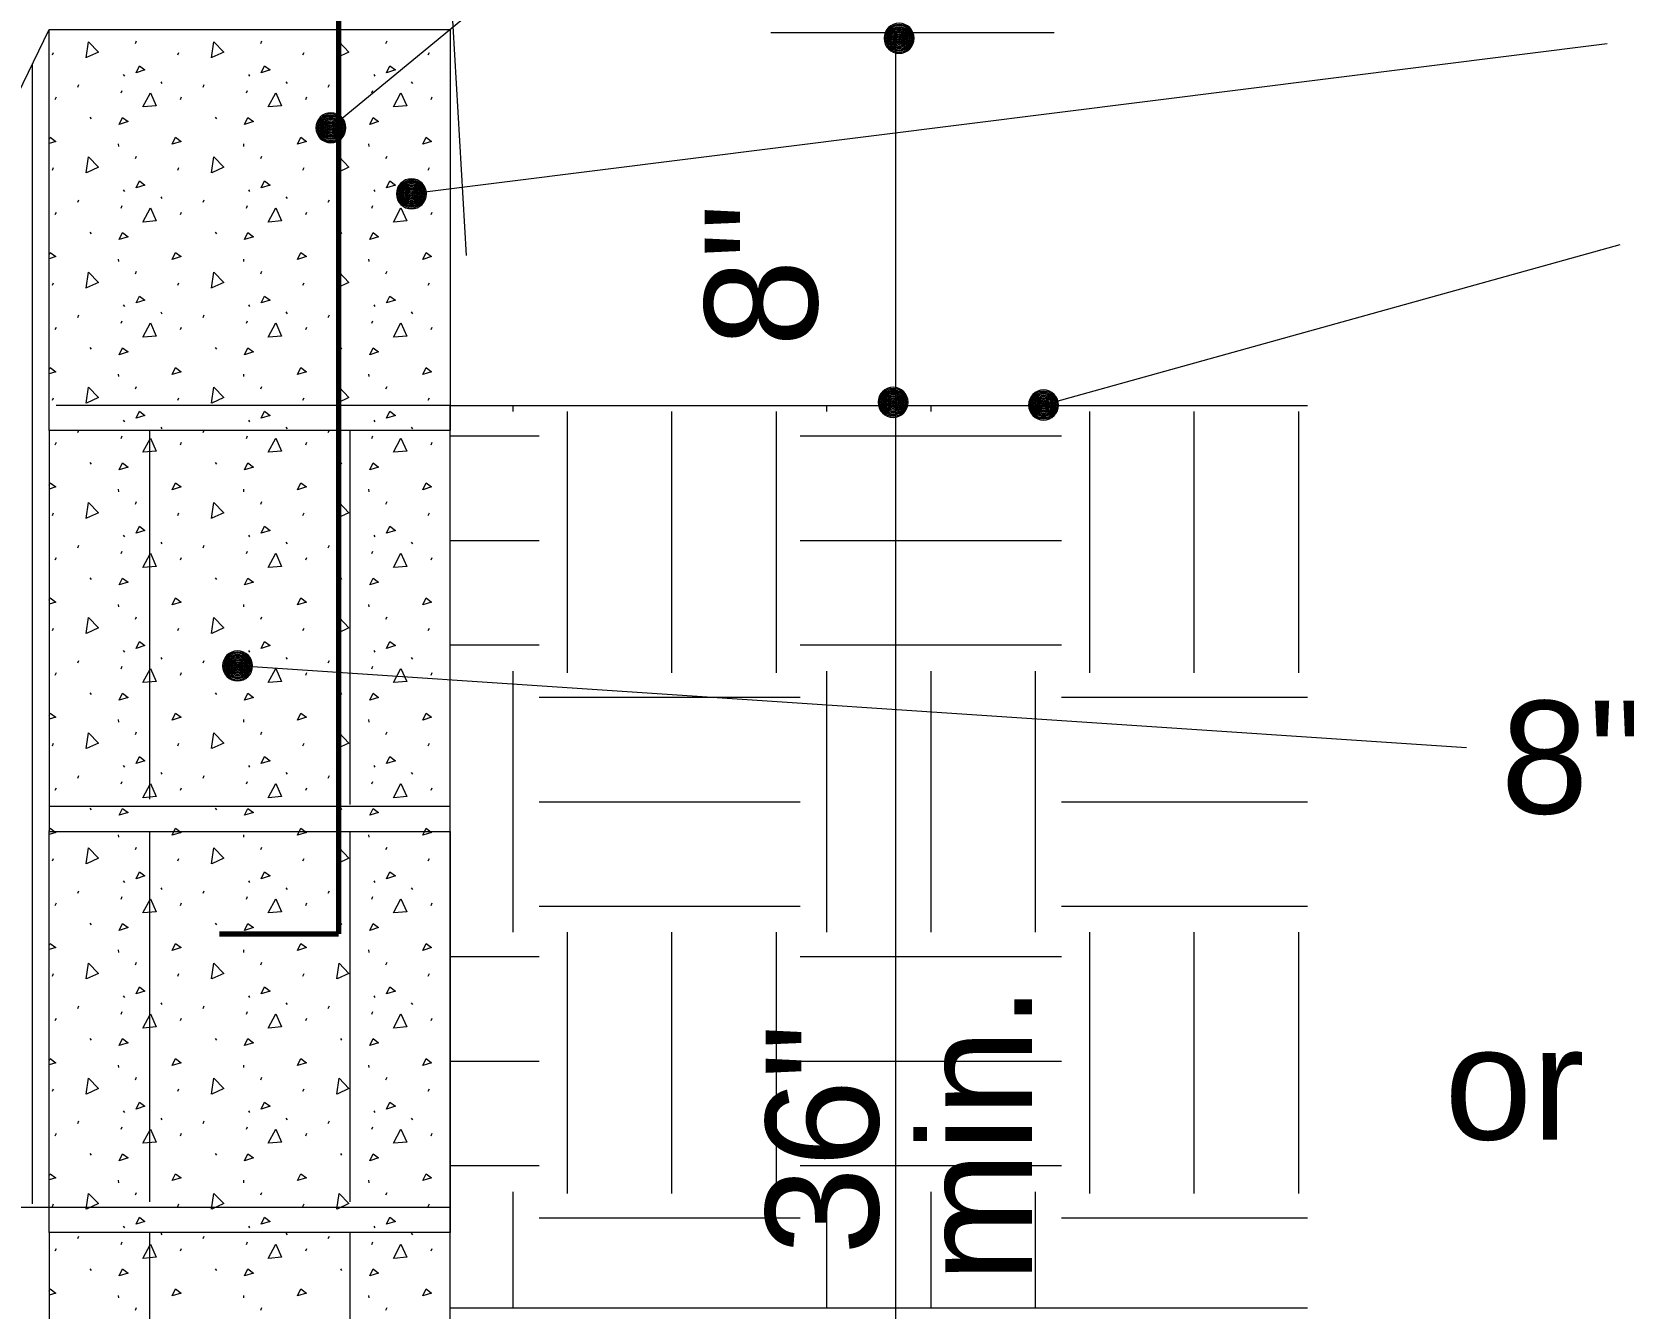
# Model space of a CAD drawing. Header units: inches. Extents: x -4443104 to -4439086, y 793046 to 798506.
# Drawn here: x -4442344.5 to -4442281, y 793251.5 to 793302.4 of the extents above; entities that cross this region are included whole.
import ezdxf

# ---------------------------------------------------------------- set-up
doc = ezdxf.new("R2010")
doc.units = ezdxf.units.IN
doc.header["$MEASUREMENT"] = 0
doc.linetypes.add('DGN Style 2', pattern=[20.825219, 12.495132, -8.330088])
doc.layers.add('Level 1', color=7, linetype='Continuous', lineweight=0)
doc.layers.add('Level 3', color=7, linetype='Continuous', lineweight=0)
doc.styles.add('Style-Arial', font='arial.ttf')

# ---------------------------------------------------------------- blocks, each defined once
blk = doc.blocks.new('LT3_2')
at = {"layer": 'Level 3', "color": 7, "linetype": 'Continuous', "lineweight": 13, "extrusion": (0, 0, -1)}
for radius in [6, 5.52, 5.04, 4.56, 4.08, 3.6, 3.12, 2.64, 2.16, 1.68, 1.2, 0.72, 0.24]:
    blk.add_circle((0, 0), radius, dxfattribs=at)

msp = doc.modelspace()

# ---------------------------------------------------------------- linework, layer by layer
at = {"layer": 'Level 1', "color": 7, "linetype": 'Continuous', "lineweight": 13}
for p, q in [((-4442340.4074, 793301.9483), (-4442340.363, 793302.0483)), ((-4442335.4074, 793301.9483), (-4442335.363, 793302.0483)), ((-4442330.4074, 793301.9483), (-4442330.363, 793302.0483)), ((-4442343.7203, 793301.4932), (-4442343.6758, 793301.5932)), ((-4442338.7203, 793301.4932), (-4442338.6758, 793301.5932)), ((-4442333.7203, 793301.4932), (-4442333.6758, 793301.5932)), ((-4442328.7203, 793301.4932), (-4442328.6758, 793301.5932)), ((-4442342.7101, 793300.2057), (-4442342.6656, 793300.3055)), ((-4442340.8944, 793300.7054), (-4442340.8499, 793300.6388)), ((-4442339.3991, 793300.4229), (-4442339.3548, 793300.3563)), ((-4442337.7101, 793300.2057), (-4442337.6656, 793300.3055)), ((-4442335.8944, 793300.7054), (-4442335.8499, 793300.6388)), ((-4442334.3991, 793300.4229), (-4442334.3548, 793300.3563)), ((-4442332.7101, 793300.2057), (-4442332.6656, 793300.3055)), ((-4442330.8944, 793300.7054), (-4442330.8499, 793300.6388)), ((-4442329.3991, 793300.4229), (-4442329.3548, 793300.3563)), ((-4442343.6093, 793299.7185), (-4442343.5648, 793299.8184)), ((-4442340.9785, 793299.9738), (-4442340.934, 793300.0738)), ((-4442338.6093, 793299.7185), (-4442338.5648, 793299.8184)), ((-4442335.9785, 793299.9738), (-4442335.934, 793300.0738)), ((-4442333.6093, 793299.7185), (-4442333.5648, 793299.8184)), ((-4442330.9785, 793299.9738), (-4442330.934, 793300.0738)), ((-4442328.6093, 793299.7185), (-4442328.5648, 793299.8184)), ((-4442342.2216, 793299.0082), (-4442342.1773, 793298.9415)), ((-4442337.2216, 793299.0082), (-4442337.1773, 793298.9415)), ((-4442332.2216, 793299.0082), (-4442332.1773, 793298.9415)), ((-4442341.0995, 793297.9433), (-4442341.0884, 793297.8434)), ((-4442336.0995, 793297.9433), (-4442336.0884, 793297.8434)), ((-4442331.0995, 793297.9433), (-4442331.0884, 793297.8434)), ((-4442343.7203, 793296.899), (-4442343.6758, 793296.999)), ((-4442340.4074, 793297.3542), (-4442340.363, 793297.4542)), ((-4442338.7203, 793296.899), (-4442338.6758, 793296.999)), ((-4442335.4074, 793297.3542), (-4442335.363, 793297.4542)), ((-4442333.7203, 793296.899), (-4442333.6758, 793296.999)), ((-4442330.4074, 793297.3542), (-4442330.363, 793297.4542)), ((-4442328.7203, 793296.899), (-4442328.6758, 793296.999)), ((-4442342.7101, 793295.6115), (-4442342.6656, 793295.7114)), ((-4442340.8944, 793296.1113), (-4442340.8499, 793296.0447)), ((-4442339.3991, 793295.8288), (-4442339.3548, 793295.7622)), ((-4442337.7101, 793295.6115), (-4442337.6656, 793295.7114)), ((-4442335.8944, 793296.1113), (-4442335.8499, 793296.0447)), ((-4442334.3991, 793295.8288), (-4442334.3548, 793295.7622)), ((-4442332.7101, 793295.6115), (-4442332.6656, 793295.7114)), ((-4442330.8944, 793296.1113), (-4442330.8499, 793296.0447)), ((-4442329.3991, 793295.8288), (-4442329.3548, 793295.7622)), ((-4442343.6093, 793295.1244), (-4442343.5648, 793295.2243)), ((-4442340.9785, 793295.3797), (-4442340.934, 793295.4797)), ((-4442338.6093, 793295.1244), (-4442338.5648, 793295.2243)), ((-4442335.9785, 793295.3797), (-4442335.934, 793295.4797)), ((-4442333.6093, 793295.1244), (-4442333.5648, 793295.2243)), ((-4442330.9785, 793295.3797), (-4442330.934, 793295.4797)), ((-4442328.6093, 793295.1244), (-4442328.5648, 793295.2243)), ((-4442342.2216, 793294.414), (-4442342.1773, 793294.3474)), ((-4442337.2216, 793294.414), (-4442337.1773, 793294.3474)), ((-4442332.2216, 793294.414), (-4442332.1773, 793294.3474)), ((-4442341.0995, 793293.3492), (-4442341.0884, 793293.2493)), ((-4442336.0995, 793293.3492), (-4442336.0884, 793293.2493)), ((-4442331.0995, 793293.3492), (-4442331.0884, 793293.2493)), ((-4442340.4074, 793292.76), (-4442340.363, 793292.86)), ((-4442335.4074, 793292.76), (-4442335.363, 793292.86)), ((-4442330.4074, 793292.76), (-4442330.363, 793292.86)), ((-4442343.7203, 793292.3049), (-4442343.6758, 793292.4049)), ((-4442338.7203, 793292.3049), (-4442338.6758, 793292.4049)), ((-4442333.7203, 793292.3049), (-4442333.6758, 793292.4049)), ((-4442328.7203, 793292.3049), (-4442328.6758, 793292.4049)), ((-4442340.8944, 793291.5172), (-4442340.8499, 793291.4505)), ((-4442339.3991, 793291.2347), (-4442339.3548, 793291.168)), ((-4442335.8944, 793291.5172), (-4442335.8499, 793291.4505)), ((-4442334.3991, 793291.2347), (-4442334.3548, 793291.168)), ((-4442330.8944, 793291.5172), (-4442330.8499, 793291.4505)), ((-4442329.3991, 793291.2347), (-4442329.3548, 793291.168)), ((-4442343.6093, 793290.5303), (-4442343.5648, 793290.6302)), ((-4442342.7101, 793291.0174), (-4442342.6656, 793291.1173)), ((-4442340.9785, 793290.7855), (-4442340.934, 793290.8855)), ((-4442338.6093, 793290.5303), (-4442338.5648, 793290.6302)), ((-4442337.7101, 793291.0174), (-4442337.6656, 793291.1173)), ((-4442335.9785, 793290.7855), (-4442335.934, 793290.8855)), ((-4442333.6093, 793290.5303), (-4442333.5648, 793290.6302)), ((-4442332.7101, 793291.0174), (-4442332.6656, 793291.1173)), ((-4442330.9785, 793290.7855), (-4442330.934, 793290.8855)), ((-4442328.6093, 793290.5303), (-4442328.5648, 793290.6302)), ((-4442342.2216, 793289.8199), (-4442342.1773, 793289.7533)), ((-4442337.2216, 793289.8199), (-4442337.1773, 793289.7533)), ((-4442332.2216, 793289.8199), (-4442332.1773, 793289.7533)), ((-4442341.0995, 793288.755), (-4442341.0884, 793288.6552)), ((-4442336.0995, 793288.755), (-4442336.0884, 793288.6552)), ((-4442331.0995, 793288.755), (-4442331.0884, 793288.6552)), ((-4442340.4074, 793288.1659), (-4442340.363, 793288.2659)), ((-4442335.4074, 793288.1659), (-4442335.363, 793288.2659)), ((-4442330.4074, 793288.1659), (-4442330.363, 793288.2659)), ((-4442343.7203, 793287.7108), (-4442343.6758, 793287.8108)), ((-4442338.7203, 793287.7108), (-4442338.6758, 793287.8108)), ((-4442333.7203, 793287.7108), (-4442333.6758, 793287.8108)), ((-4442328.7203, 793287.7108), (-4442328.6758, 793287.8108)), ((-4442325.3381, 793287.5059), (-4442325.3381, 793287.261)), ((-4442312.8293, 793287.5059), (-4442312.8293, 793287.261)), ((-4442308.6596, 793287.5059), (-4442308.6596, 793287.261)), ((-4442304.4904, 793287.5059), (-4442304.4904, 793287.261)), ((-4442340.8944, 793286.923), (-4442340.8499, 793286.8564)), ((-4442335.8944, 793286.923), (-4442335.8499, 793286.8564)), ((-4442330.8944, 793286.923), (-4442330.8499, 793286.8564)), ((-4442323.1763, 793287.261), (-4442323.1763, 793276.8372)), ((-4442319.0066, 793287.261), (-4442319.0066, 793276.8372)), ((-4442314.837, 793287.261), (-4442314.837, 793276.8372)), ((-4442302.3285, 793287.261), (-4442302.3285, 793276.8372)), ((-4442298.1589, 793287.261), (-4442298.1589, 793276.8372)), ((-4442293.9893, 793287.261), (-4442293.9893, 793276.8372)), ((-4442342.7101, 793286.4233), (-4442342.6656, 793286.5232)), ((-4442340.9785, 793286.1914), (-4442340.934, 793286.2914)), ((-4442339.3991, 793286.6405), (-4442339.3548, 793286.5739)), ((-4442337.7101, 793286.4233), (-4442337.6656, 793286.5232)), ((-4442335.9785, 793286.1914), (-4442335.934, 793286.2914)), ((-4442334.3991, 793286.6405), (-4442334.3548, 793286.5739)), ((-4442332.7101, 793286.4233), (-4442332.6656, 793286.5232)), ((-4442330.9785, 793286.1914), (-4442330.934, 793286.2914)), ((-4442329.3991, 793286.6405), (-4442329.3548, 793286.5739)), ((-4442327.8498, 793286.2917), (-4442324.2956, 793286.2917)), ((-4442313.8718, 793286.2917), (-4442303.4479, 793286.2917)), ((-4442343.6093, 793285.9362), (-4442343.5648, 793286.036)), ((-4442338.6093, 793285.9362), (-4442338.5648, 793286.036)), ((-4442333.6093, 793285.9362), (-4442333.5648, 793286.036)), ((-4442328.6093, 793285.9362), (-4442328.5648, 793286.036)), ((-4442342.2216, 793285.2258), (-4442342.1773, 793285.1592)), ((-4442337.2216, 793285.2258), (-4442337.1773, 793285.1592)), ((-4442332.2216, 793285.2258), (-4442332.1773, 793285.1592)), ((-4442341.0995, 793284.1609), (-4442341.0884, 793284.061)), ((-4442340.4074, 793283.5718), (-4442340.363, 793283.6718)), ((-4442336.0995, 793284.1609), (-4442336.0884, 793284.061)), ((-4442335.4074, 793283.5718), (-4442335.363, 793283.6718)), ((-4442331.0995, 793284.1609), (-4442331.0884, 793284.061)), ((-4442330.4074, 793283.5718), (-4442330.363, 793283.6718)), ((-4442343.7203, 793283.1167), (-4442343.6758, 793283.2167)), ((-4442338.7203, 793283.1167), (-4442338.6758, 793283.2167)), ((-4442333.7203, 793283.1167), (-4442333.6758, 793283.2167)), ((-4442328.7203, 793283.1167), (-4442328.6758, 793283.2167)), ((-4442340.8944, 793282.3289), (-4442340.8499, 793282.2623)), ((-4442335.8944, 793282.3289), (-4442335.8499, 793282.2623)), ((-4442330.8944, 793282.3289), (-4442330.8499, 793282.2623)), ((-4442342.7101, 793281.8292), (-4442342.6656, 793281.929)), ((-4442340.9785, 793281.5973), (-4442340.934, 793281.6973)), ((-4442339.3991, 793282.0464), (-4442339.3548, 793281.9798)), ((-4442337.7101, 793281.8292), (-4442337.6656, 793281.929)), ((-4442335.9785, 793281.5973), (-4442335.934, 793281.6973)), ((-4442334.3991, 793282.0464), (-4442334.3548, 793281.9798)), ((-4442332.7101, 793281.8292), (-4442332.6656, 793281.929)), ((-4442330.9785, 793281.5973), (-4442330.934, 793281.6973)), ((-4442329.3991, 793282.0464), (-4442329.3548, 793281.9798)), ((-4442327.8498, 793282.1224), (-4442324.2956, 793282.1224)), ((-4442313.8718, 793282.1224), (-4442303.4479, 793282.1224)), ((-4442343.6093, 793281.342), (-4442343.5648, 793281.4419)), ((-4442338.6093, 793281.342), (-4442338.5648, 793281.4419)), ((-4442333.6093, 793281.342), (-4442333.5648, 793281.4419)), ((-4442328.6093, 793281.342), (-4442328.5648, 793281.4419)), ((-4442342.2216, 793280.6317), (-4442342.1773, 793280.565)), ((-4442337.2216, 793280.6317), (-4442337.1773, 793280.565)), ((-4442332.2216, 793280.6317), (-4442332.1773, 793280.565)), ((-4442341.0995, 793279.5668), (-4442341.0884, 793279.4669)), ((-4442336.0995, 793279.5668), (-4442336.0884, 793279.4669)), ((-4442331.0995, 793279.5668), (-4442331.0884, 793279.4669)), ((-4442343.7203, 793278.5225), (-4442343.6758, 793278.6225)), ((-4442340.4074, 793278.9777), (-4442340.363, 793279.0777)), ((-4442338.7203, 793278.5225), (-4442338.6758, 793278.6225)), ((-4442335.4074, 793278.9777), (-4442335.363, 793279.0777)), ((-4442333.7203, 793278.5225), (-4442333.6758, 793278.6225)), ((-4442330.4074, 793278.9777), (-4442330.363, 793279.0777)), ((-4442328.7203, 793278.5225), (-4442328.6758, 793278.6225)), ((-4442327.8498, 793277.9528), (-4442324.2956, 793277.9528)), ((-4442313.8718, 793277.9528), (-4442303.4479, 793277.9528)), ((-4442342.7101, 793277.235), (-4442342.6656, 793277.3349)), ((-4442340.8944, 793277.7348), (-4442340.8499, 793277.6682)), ((-4442339.3991, 793277.4523), (-4442339.3548, 793277.3857)), ((-4442337.7101, 793277.235), (-4442337.6656, 793277.3349)), ((-4442335.8944, 793277.7348), (-4442335.8499, 793277.6682)), ((-4442334.3991, 793277.4523), (-4442334.3548, 793277.3857)), ((-4442332.7101, 793277.235), (-4442332.6656, 793277.3349)), ((-4442330.8944, 793277.7348), (-4442330.8499, 793277.6682)), ((-4442329.3991, 793277.4523), (-4442329.3548, 793277.3857)), ((-4442343.6093, 793276.7479), (-4442343.5648, 793276.8478)), ((-4442340.9785, 793277.0032), (-4442340.934, 793277.1032)), ((-4442338.6093, 793276.7479), (-4442338.5648, 793276.8478)), ((-4442335.9785, 793277.0032), (-4442335.934, 793277.1032)), ((-4442333.6093, 793276.7479), (-4442333.5648, 793276.8478)), ((-4442330.9785, 793277.0032), (-4442330.934, 793277.1032)), ((-4442328.6093, 793276.7479), (-4442328.5648, 793276.8478)), ((-4442325.3381, 793276.9103), (-4442325.3381, 793266.4864)), ((-4442312.8293, 793276.9103), (-4442312.8293, 793266.4864)), ((-4442308.6596, 793276.9103), (-4442308.6596, 793266.4864)), ((-4442304.4904, 793276.9103), (-4442304.4904, 793266.4864)), ((-4442342.2216, 793276.0375), (-4442342.1773, 793275.9709)), ((-4442337.2216, 793276.0375), (-4442337.1773, 793275.9709)), ((-4442332.2216, 793276.0375), (-4442332.1773, 793275.9709)), ((-4442324.2956, 793275.8678), (-4442313.8718, 793275.8678)), ((-4442303.4479, 793275.8678), (-4442293.6215, 793275.8678)), ((-4442341.0995, 793274.9727), (-4442341.0884, 793274.8728)), ((-4442336.0995, 793274.9727), (-4442336.0884, 793274.8728)), ((-4442331.0995, 793274.9727), (-4442331.0884, 793274.8728)), ((-4442340.4074, 793274.3835), (-4442340.363, 793274.4835)), ((-4442335.4074, 793274.3835), (-4442335.363, 793274.4835)), ((-4442330.4074, 793274.3835), (-4442330.363, 793274.4835)), ((-4442343.7203, 793273.9284), (-4442343.6758, 793274.0284)), ((-4442338.7203, 793273.9284), (-4442338.6758, 793274.0284)), ((-4442333.7203, 793273.9284), (-4442333.6758, 793274.0284)), ((-4442328.7203, 793273.9284), (-4442328.6758, 793274.0284)), ((-4442340.8944, 793273.1407), (-4442340.8499, 793273.074)), ((-4442339.3991, 793272.8582), (-4442339.3548, 793272.7915)), ((-4442335.8944, 793273.1407), (-4442335.8499, 793273.074)), ((-4442334.3991, 793272.8582), (-4442334.3548, 793272.7915)), ((-4442330.8944, 793273.1407), (-4442330.8499, 793273.074)), ((-4442329.3991, 793272.8582), (-4442329.3548, 793272.7915)), ((-4442343.6093, 793272.1538), (-4442343.5648, 793272.2537)), ((-4442342.7101, 793272.6409), (-4442342.6656, 793272.7408)), ((-4442340.9785, 793272.409), (-4442340.934, 793272.509)), ((-4442338.6093, 793272.1538), (-4442338.5648, 793272.2537)), ((-4442337.7101, 793272.6409), (-4442337.6656, 793272.7408)), ((-4442335.9785, 793272.409), (-4442335.934, 793272.509)), ((-4442333.6093, 793272.1538), (-4442333.5648, 793272.2537)), ((-4442332.7101, 793272.6409), (-4442332.6656, 793272.7408)), ((-4442330.9785, 793272.409), (-4442330.934, 793272.509)), ((-4442328.6093, 793272.1538), (-4442328.5648, 793272.2537)), ((-4442324.2956, 793271.6985), (-4442313.8718, 793271.6985)), ((-4442303.4479, 793271.6985), (-4442293.6215, 793271.6985)), ((-4442342.2216, 793271.4434), (-4442342.1773, 793271.3768)), ((-4442337.2216, 793271.4434), (-4442337.1773, 793271.3768)), ((-4442332.2216, 793271.4434), (-4442332.1773, 793271.3768)), ((-4442341.0995, 793270.3785), (-4442341.0884, 793270.2787)), ((-4442336.0995, 793270.3785), (-4442336.0884, 793270.2787)), ((-4442331.0995, 793270.3785), (-4442331.0884, 793270.2787)), ((-4442340.4074, 793269.7894), (-4442340.363, 793269.8894)), ((-4442335.4074, 793269.7894), (-4442335.363, 793269.8894)), ((-4442330.4074, 793269.7894), (-4442330.363, 793269.8894)), ((-4442343.7203, 793269.3343), (-4442343.6758, 793269.4343)), ((-4442338.7203, 793269.3343), (-4442338.6758, 793269.4343)), ((-4442333.7203, 793269.3343), (-4442333.6758, 793269.4343)), ((-4442328.7203, 793269.3343), (-4442328.6758, 793269.4343)), ((-4442340.8944, 793268.5465), (-4442340.8499, 793268.4799)), ((-4442335.8944, 793268.5465), (-4442335.8499, 793268.4799)), ((-4442330.8944, 793268.5465), (-4442330.8499, 793268.4799)), ((-4442342.7101, 793268.0468), (-4442342.6656, 793268.1467)), ((-4442340.9785, 793267.8149), (-4442340.934, 793267.9149)), ((-4442339.3991, 793268.264), (-4442339.3548, 793268.1974)), ((-4442337.7101, 793268.0468), (-4442337.6656, 793268.1467)), ((-4442335.9785, 793267.8149), (-4442335.934, 793267.9149)), ((-4442334.3991, 793268.264), (-4442334.3548, 793268.1974)), ((-4442332.7101, 793268.0468), (-4442332.6656, 793268.1467)), ((-4442330.9785, 793267.8149), (-4442330.934, 793267.9149)), ((-4442329.3991, 793268.264), (-4442329.3548, 793268.1974)), ((-4442343.6093, 793267.5597), (-4442343.5648, 793267.6595)), ((-4442338.6093, 793267.5597), (-4442338.5648, 793267.6595)), ((-4442333.6093, 793267.5597), (-4442333.5648, 793267.6595)), ((-4442328.6093, 793267.5597), (-4442328.5648, 793267.6595)), ((-4442324.2956, 793267.5289), (-4442313.8718, 793267.5289)), ((-4442303.4479, 793267.5289), (-4442293.6215, 793267.5289)), ((-4442342.2216, 793266.8493), (-4442342.1773, 793266.7827)), ((-4442337.2216, 793266.8493), (-4442337.1773, 793266.7827)), ((-4442332.2216, 793266.8493), (-4442332.1773, 793266.7827)), ((-4442323.1763, 793266.4864), (-4442323.1763, 793256.0625)), ((-4442319.0066, 793266.4864), (-4442319.0066, 793256.0625)), ((-4442314.837, 793266.4864), (-4442314.837, 793256.0625)), ((-4442302.3285, 793266.4864), (-4442302.3285, 793256.0625)), ((-4442298.1589, 793266.4864), (-4442298.1589, 793256.0625)), ((-4442293.9893, 793266.4864), (-4442293.9893, 793256.0625)), ((-4442341.0995, 793265.7844), (-4442341.0884, 793265.6845)), ((-4442340.4074, 793265.1953), (-4442340.363, 793265.2953)), ((-4442336.0995, 793265.7844), (-4442336.0884, 793265.6845)), ((-4442335.4074, 793265.1953), (-4442335.363, 793265.2953)), ((-4442331.0995, 793265.7844), (-4442331.0884, 793265.6845)), ((-4442330.4074, 793265.1953), (-4442330.363, 793265.2953)), ((-4442327.8498, 793265.517), (-4442324.2956, 793265.517)), ((-4442313.8718, 793265.517), (-4442303.4479, 793265.517)), ((-4442343.7203, 793264.7402), (-4442343.6758, 793264.8402)), ((-4442338.7203, 793264.7402), (-4442338.6758, 793264.8402)), ((-4442333.7203, 793264.7402), (-4442333.6758, 793264.8402)), ((-4442328.7203, 793264.7402), (-4442328.6758, 793264.8402)), ((-4442340.8944, 793263.9524), (-4442340.8499, 793263.8858)), ((-4442335.8944, 793263.9524), (-4442335.8499, 793263.8858)), ((-4442330.8944, 793263.9524), (-4442330.8499, 793263.8858)), ((-4442342.7101, 793263.4527), (-4442342.6656, 793263.5525)), ((-4442340.9785, 793263.2208), (-4442340.934, 793263.3208)), ((-4442339.3991, 793263.6699), (-4442339.3548, 793263.6033)), ((-4442337.7101, 793263.4527), (-4442337.6656, 793263.5525)), ((-4442335.9785, 793263.2208), (-4442335.934, 793263.3208)), ((-4442334.3991, 793263.6699), (-4442334.3548, 793263.6033)), ((-4442332.7101, 793263.4527), (-4442332.6656, 793263.5525)), ((-4442330.9785, 793263.2208), (-4442330.934, 793263.3208)), ((-4442329.3991, 793263.6699), (-4442329.3548, 793263.6033)), ((-4442343.6093, 793262.9655), (-4442343.5648, 793263.0654)), ((-4442338.6093, 793262.9655), (-4442338.5648, 793263.0654)), ((-4442333.6093, 793262.9655), (-4442333.5648, 793263.0654)), ((-4442328.6093, 793262.9655), (-4442328.5648, 793263.0654)), ((-4442342.2216, 793262.2552), (-4442342.1773, 793262.1885)), ((-4442337.2216, 793262.2552), (-4442337.1773, 793262.1885)), ((-4442332.2216, 793262.2552), (-4442332.1773, 793262.1885)), ((-4442327.8498, 793261.3478), (-4442324.2956, 793261.3478)), ((-4442313.8718, 793261.3478), (-4442303.4479, 793261.3478)), ((-4442341.0995, 793261.1903), (-4442341.0884, 793261.0904)), ((-4442336.0995, 793261.1903), (-4442336.0884, 793261.0904)), ((-4442331.0995, 793261.1903), (-4442331.0884, 793261.0904)), ((-4442343.7203, 793260.146), (-4442343.6758, 793260.246)), ((-4442340.4074, 793260.6012), (-4442340.363, 793260.7012)), ((-4442338.7203, 793260.146), (-4442338.6758, 793260.246)), ((-4442335.4074, 793260.6012), (-4442335.363, 793260.7012)), ((-4442333.7203, 793260.146), (-4442333.6758, 793260.246)), ((-4442330.4074, 793260.6012), (-4442330.363, 793260.7012)), ((-4442328.7203, 793260.146), (-4442328.6758, 793260.246)), ((-4442342.7101, 793258.8585), (-4442342.6656, 793258.9584)), ((-4442340.8944, 793259.3583), (-4442340.8499, 793259.2917)), ((-4442339.3991, 793259.0758), (-4442339.3548, 793259.0092)), ((-4442337.7101, 793258.8585), (-4442337.6656, 793258.9584)), ((-4442335.8944, 793259.3583), (-4442335.8499, 793259.2917)), ((-4442334.3991, 793259.0758), (-4442334.3548, 793259.0092)), ((-4442332.7101, 793258.8585), (-4442332.6656, 793258.9584)), ((-4442330.8944, 793259.3583), (-4442330.8499, 793259.2917)), ((-4442329.3991, 793259.0758), (-4442329.3548, 793259.0092)), ((-4442343.6093, 793258.3714), (-4442343.5648, 793258.4713)), ((-4442340.9785, 793258.6267), (-4442340.934, 793258.7267)), ((-4442338.6093, 793258.3714), (-4442338.5648, 793258.4713)), ((-4442335.9785, 793258.6267), (-4442335.934, 793258.7267)), ((-4442333.6093, 793258.3714), (-4442333.5648, 793258.4713)), ((-4442330.9785, 793258.6267), (-4442330.934, 793258.7267)), ((-4442328.6093, 793258.3714), (-4442328.5648, 793258.4713)), ((-4442342.2216, 793257.661), (-4442342.1773, 793257.5944)), ((-4442337.2216, 793257.661), (-4442337.1773, 793257.5944)), ((-4442332.2216, 793257.661), (-4442332.1773, 793257.5944)), ((-4442327.8498, 793257.1782), (-4442324.2956, 793257.1782)), ((-4442313.8718, 793257.1782), (-4442303.4479, 793257.1782)), ((-4442341.0995, 793256.5962), (-4442341.0884, 793256.4963)), ((-4442336.0995, 793256.5962), (-4442336.0884, 793256.4963)), ((-4442331.0995, 793256.5962), (-4442331.0884, 793256.4963)), ((-4442343.7203, 793255.5519), (-4442343.6758, 793255.6519)), ((-4442340.4074, 793256.007), (-4442340.363, 793256.107)), ((-4442338.7203, 793255.5519), (-4442338.6758, 793255.6519)), ((-4442335.4074, 793256.007), (-4442335.363, 793256.107)), ((-4442333.7203, 793255.5519), (-4442333.6758, 793255.6519)), ((-4442330.4074, 793256.007), (-4442330.363, 793256.107)), ((-4442328.7203, 793255.5519), (-4442328.6758, 793255.6519)), ((-4442325.3381, 793256.1357), (-4442325.3381, 793251.4914)), ((-4442312.8293, 793256.1357), (-4442312.8293, 793251.4914)), ((-4442308.6596, 793256.1357), (-4442308.6596, 793251.4914)), ((-4442304.4904, 793256.1357), (-4442304.4904, 793251.4914)), ((-4442324.2956, 793255.0932), (-4442313.8718, 793255.0932)), ((-4442303.4479, 793255.0932), (-4442293.6215, 793255.0932)), ((-4442342.7101, 793254.2644), (-4442342.6656, 793254.3643)), ((-4442340.8944, 793254.7642), (-4442340.8499, 793254.6975)), ((-4442339.3991, 793254.4817), (-4442339.3548, 793254.415)), ((-4442337.7101, 793254.2644), (-4442337.6656, 793254.3643)), ((-4442335.8944, 793254.7642), (-4442335.8499, 793254.6975)), ((-4442334.3991, 793254.4817), (-4442334.3548, 793254.415)), ((-4442332.7101, 793254.2644), (-4442332.6656, 793254.3643)), ((-4442330.8944, 793254.7642), (-4442330.8499, 793254.6975)), ((-4442329.3991, 793254.4817), (-4442329.3548, 793254.415)), ((-4442343.6093, 793253.7773), (-4442343.5648, 793253.8772)), ((-4442340.9785, 793254.0325), (-4442340.934, 793254.1325)), ((-4442338.6093, 793253.7773), (-4442338.5648, 793253.8772)), ((-4442335.9785, 793254.0325), (-4442335.934, 793254.1325)), ((-4442333.6093, 793253.7773), (-4442333.5648, 793253.8772)), ((-4442330.9785, 793254.0325), (-4442330.934, 793254.1325)), ((-4442328.6093, 793253.7773), (-4442328.5648, 793253.8772)), ((-4442342.2216, 793253.0669), (-4442342.1773, 793253.0003)), ((-4442337.2216, 793253.0669), (-4442337.1773, 793253.0003)), ((-4442332.2216, 793253.0669), (-4442332.1773, 793253.0003)), ((-4442341.0995, 793252.002), (-4442341.0884, 793251.9022)), ((-4442336.0995, 793252.002), (-4442336.0884, 793251.9022)), ((-4442331.0995, 793252.002), (-4442331.0884, 793251.9022)), ((-4442340.4074, 793251.4129), (-4442340.363, 793251.5129)), ((-4442335.4074, 793251.4129), (-4442335.363, 793251.5129)), ((-4442330.4074, 793251.4129), (-4442330.363, 793251.5129))]:
    msp.add_line(p, q, dxfattribs=at)
at = {"layer": 'Level 1', "color": 7, "linetype": 'Continuous', "lineweight": 13, "flags": 128}
for points in [[(-4442342.3698, 793301.3784), (-4442342.2818, 793302.0128), (-4442341.8843, 793301.6023), (-4442342.3594, 793301.3822)], [(-4442337.3698, 793301.3784), (-4442337.2818, 793302.0128), (-4442336.8843, 793301.6023), (-4442337.3594, 793301.3822)], [(-4442332.3698, 793301.3784), (-4442332.2818, 793302.0128), (-4442331.8843, 793301.6023), (-4442332.3594, 793301.3822)], [(-4442340.3853, 793300.7828), (-4442340.252, 793301.0603), (-4442340.03, 793300.8938), (-4442340.3853, 793300.7828)], [(-4442335.3853, 793300.7828), (-4442335.252, 793301.0603), (-4442335.03, 793300.8938), (-4442335.3853, 793300.7828)], [(-4442330.3853, 793300.7828), (-4442330.252, 793301.0603), (-4442330.03, 793300.8938), (-4442330.3853, 793300.7828)], [(-4442340.1078, 793299.4189), (-4442339.808, 793299.9849), (-4442339.5749, 793299.4633), (-4442340.0966, 793299.4189)], [(-4442335.1078, 793299.4189), (-4442334.808, 793299.9849), (-4442334.5749, 793299.4633), (-4442335.0966, 793299.4189)], [(-4442330.1078, 793299.4189), (-4442329.808, 793299.9849), (-4442329.5749, 793299.4633), (-4442330.0966, 793299.4189)], [(-4442341.0561, 793298.7195), (-4442340.923, 793298.997), (-4442340.701, 793298.8305), (-4442341.0561, 793298.7195)], [(-4442336.0561, 793298.7195), (-4442335.923, 793298.997), (-4442335.701, 793298.8305), (-4442336.0561, 793298.7195)], [(-4442331.0561, 793298.7195), (-4442330.923, 793298.997), (-4442330.701, 793298.8305), (-4442331.0561, 793298.7195)], [(-4442343.8498, 793298.1142), (-4442343.8069, 793298.2035), (-4442343.5849, 793298.037), (-4442343.8498, 793297.9543)], [(-4442338.94, 793297.926), (-4442338.8069, 793298.2035), (-4442338.5849, 793298.037), (-4442338.94, 793297.926)], [(-4442333.94, 793297.926), (-4442333.8069, 793298.2035), (-4442333.5849, 793298.037), (-4442333.94, 793297.926)], [(-4442328.94, 793297.926), (-4442328.8069, 793298.2035), (-4442328.5849, 793298.037), (-4442328.94, 793297.926)], [(-4442342.3698, 793296.7843), (-4442342.2818, 793297.4187), (-4442341.8843, 793297.0082), (-4442342.3594, 793296.788)], [(-4442337.3698, 793296.7843), (-4442337.2818, 793297.4187), (-4442336.8843, 793297.0082), (-4442337.3594, 793296.788)], [(-4442332.3698, 793296.7843), (-4442332.2818, 793297.4187), (-4442331.8843, 793297.0082), (-4442332.3594, 793296.788)], [(-4442340.3853, 793296.1887), (-4442340.252, 793296.4662), (-4442340.03, 793296.2997), (-4442340.3853, 793296.1887)], [(-4442335.3853, 793296.1887), (-4442335.252, 793296.4662), (-4442335.03, 793296.2997), (-4442335.3853, 793296.1887)], [(-4442330.3853, 793296.1887), (-4442330.252, 793296.4662), (-4442330.03, 793296.2997), (-4442330.3853, 793296.1887)], [(-4442340.1078, 793294.8248), (-4442339.808, 793295.3908), (-4442339.5749, 793294.8692), (-4442340.0966, 793294.8248)], [(-4442335.1078, 793294.8248), (-4442334.808, 793295.3908), (-4442334.5749, 793294.8692), (-4442335.0966, 793294.8248)], [(-4442330.1078, 793294.8248), (-4442329.808, 793295.3908), (-4442329.5749, 793294.8692), (-4442330.0966, 793294.8248)], [(-4442341.0561, 793294.1254), (-4442340.923, 793294.4029), (-4442340.701, 793294.2364), (-4442341.0561, 793294.1254)], [(-4442336.0561, 793294.1254), (-4442335.923, 793294.4029), (-4442335.701, 793294.2364), (-4442336.0561, 793294.1254)], [(-4442331.0561, 793294.1254), (-4442330.923, 793294.4029), (-4442330.701, 793294.2364), (-4442331.0561, 793294.1254)], [(-4442343.8498, 793293.52), (-4442343.8069, 793293.6094), (-4442343.5849, 793293.4429), (-4442343.8498, 793293.3602)], [(-4442338.94, 793293.3319), (-4442338.8069, 793293.6094), (-4442338.5849, 793293.4429), (-4442338.94, 793293.3319)], [(-4442333.94, 793293.3319), (-4442333.8069, 793293.6094), (-4442333.5849, 793293.4429), (-4442333.94, 793293.3319)], [(-4442328.94, 793293.3319), (-4442328.8069, 793293.6094), (-4442328.5849, 793293.4429), (-4442328.94, 793293.3319)], [(-4442342.3698, 793292.1902), (-4442342.2818, 793292.8245), (-4442341.8843, 793292.414), (-4442342.3594, 793292.1939)], [(-4442337.3698, 793292.1902), (-4442337.2818, 793292.8245), (-4442336.8843, 793292.414), (-4442337.3594, 793292.1939)], [(-4442332.3698, 793292.1902), (-4442332.2818, 793292.8245), (-4442331.8843, 793292.414), (-4442332.3594, 793292.1939)], [(-4442340.3853, 793291.5945), (-4442340.252, 793291.872), (-4442340.03, 793291.7055), (-4442340.3853, 793291.5945)], [(-4442335.3853, 793291.5945), (-4442335.252, 793291.872), (-4442335.03, 793291.7055), (-4442335.3853, 793291.5945)], [(-4442330.3853, 793291.5945), (-4442330.252, 793291.872), (-4442330.03, 793291.7055), (-4442330.3853, 793291.5945)], [(-4442340.1078, 793290.2307), (-4442339.808, 793290.7967), (-4442339.5749, 793290.275), (-4442340.0966, 793290.2307)], [(-4442335.1078, 793290.2307), (-4442334.808, 793290.7967), (-4442334.5749, 793290.275), (-4442335.0966, 793290.2307)], [(-4442330.1078, 793290.2307), (-4442329.808, 793290.7967), (-4442329.5749, 793290.275), (-4442330.0966, 793290.2307)], [(-4442341.0561, 793289.5313), (-4442340.923, 793289.8088), (-4442340.701, 793289.6423), (-4442341.0561, 793289.5313)], [(-4442336.0561, 793289.5313), (-4442335.923, 793289.8088), (-4442335.701, 793289.6423), (-4442336.0561, 793289.5313)], [(-4442331.0561, 793289.5313), (-4442330.923, 793289.8088), (-4442330.701, 793289.6423), (-4442331.0561, 793289.5313)], [(-4442343.8498, 793288.9259), (-4442343.8069, 793289.0153), (-4442343.5849, 793288.8488), (-4442343.8498, 793288.766)], [(-4442338.94, 793288.7378), (-4442338.8069, 793289.0153), (-4442338.5849, 793288.8488), (-4442338.94, 793288.7378)], [(-4442333.94, 793288.7378), (-4442333.8069, 793289.0153), (-4442333.5849, 793288.8488), (-4442333.94, 793288.7378)], [(-4442328.94, 793288.7378), (-4442328.8069, 793289.0153), (-4442328.5849, 793288.8488), (-4442328.94, 793288.7378)], [(-4442342.3698, 793287.596), (-4442342.2818, 793288.2304), (-4442341.8843, 793287.8199), (-4442342.3594, 793287.5998)], [(-4442337.3698, 793287.596), (-4442337.2818, 793288.2304), (-4442336.8843, 793287.8199), (-4442337.3594, 793287.5998)], [(-4442332.3698, 793287.596), (-4442332.2818, 793288.2304), (-4442331.8843, 793287.8199), (-4442332.3594, 793287.5998)], [(-4442340.3853, 793287.0004), (-4442340.252, 793287.2779), (-4442340.03, 793287.1114), (-4442340.3853, 793287.0004)], [(-4442335.3853, 793287.0004), (-4442335.252, 793287.2779), (-4442335.03, 793287.1114), (-4442335.3853, 793287.0004)], [(-4442330.3853, 793287.0004), (-4442330.252, 793287.2779), (-4442330.03, 793287.1114), (-4442330.3853, 793287.0004)], [(-4442340.1078, 793285.6365), (-4442339.808, 793286.2025), (-4442339.5749, 793285.6809), (-4442340.0966, 793285.6365)], [(-4442335.1078, 793285.6365), (-4442334.808, 793286.2025), (-4442334.5749, 793285.6809), (-4442335.0966, 793285.6365)], [(-4442330.1078, 793285.6365), (-4442329.808, 793286.2025), (-4442329.5749, 793285.6809), (-4442330.0966, 793285.6365)], [(-4442341.0561, 793284.9372), (-4442340.923, 793285.2147), (-4442340.701, 793285.0482), (-4442341.0561, 793284.9372)], [(-4442336.0561, 793284.9372), (-4442335.923, 793285.2147), (-4442335.701, 793285.0482), (-4442336.0561, 793284.9372)], [(-4442331.0561, 793284.9372), (-4442330.923, 793285.2147), (-4442330.701, 793285.0482), (-4442331.0561, 793284.9372)], [(-4442343.8498, 793284.3318), (-4442343.8069, 793284.4212), (-4442343.5849, 793284.2547), (-4442343.8498, 793284.1719)], [(-4442338.94, 793284.1437), (-4442338.8069, 793284.4212), (-4442338.5849, 793284.2547), (-4442338.94, 793284.1437)], [(-4442333.94, 793284.1437), (-4442333.8069, 793284.4212), (-4442333.5849, 793284.2547), (-4442333.94, 793284.1437)], [(-4442328.94, 793284.1437), (-4442328.8069, 793284.4212), (-4442328.5849, 793284.2547), (-4442328.94, 793284.1437)], [(-4442342.3698, 793283.0019), (-4442342.2818, 793283.6363), (-4442341.8843, 793283.2258), (-4442342.3594, 793283.0057)], [(-4442337.3698, 793283.0019), (-4442337.2818, 793283.6363), (-4442336.8843, 793283.2258), (-4442337.3594, 793283.0057)], [(-4442332.3698, 793283.0019), (-4442332.2818, 793283.6363), (-4442331.8843, 793283.2258), (-4442332.3594, 793283.0057)], [(-4442340.3853, 793282.4063), (-4442340.252, 793282.6838), (-4442340.03, 793282.5173), (-4442340.3853, 793282.4063)], [(-4442335.3853, 793282.4063), (-4442335.252, 793282.6838), (-4442335.03, 793282.5173), (-4442335.3853, 793282.4063)], [(-4442330.3853, 793282.4063), (-4442330.252, 793282.6838), (-4442330.03, 793282.5173), (-4442330.3853, 793282.4063)], [(-4442340.1078, 793281.0424), (-4442339.808, 793281.6084), (-4442339.5749, 793281.0868), (-4442340.0966, 793281.0424)], [(-4442335.1078, 793281.0424), (-4442334.808, 793281.6084), (-4442334.5749, 793281.0868), (-4442335.0966, 793281.0424)], [(-4442330.1078, 793281.0424), (-4442329.808, 793281.6084), (-4442329.5749, 793281.0868), (-4442330.0966, 793281.0424)], [(-4442341.0561, 793280.343), (-4442340.923, 793280.6205), (-4442340.701, 793280.454), (-4442341.0561, 793280.343)], [(-4442336.0561, 793280.343), (-4442335.923, 793280.6205), (-4442335.701, 793280.454), (-4442336.0561, 793280.343)], [(-4442331.0561, 793280.343), (-4442330.923, 793280.6205), (-4442330.701, 793280.454), (-4442331.0561, 793280.343)], [(-4442343.8498, 793279.7377), (-4442343.8069, 793279.827), (-4442343.5849, 793279.6605), (-4442343.8498, 793279.5778)], [(-4442338.94, 793279.5495), (-4442338.8069, 793279.827), (-4442338.5849, 793279.6605), (-4442338.94, 793279.5495)], [(-4442333.94, 793279.5495), (-4442333.8069, 793279.827), (-4442333.5849, 793279.6605), (-4442333.94, 793279.5495)], [(-4442328.94, 793279.5495), (-4442328.8069, 793279.827), (-4442328.5849, 793279.6605), (-4442328.94, 793279.5495)], [(-4442342.3698, 793278.4078), (-4442342.2818, 793279.0422), (-4442341.8843, 793278.6317), (-4442342.3594, 793278.4115)], [(-4442337.3698, 793278.4078), (-4442337.2818, 793279.0422), (-4442336.8843, 793278.6317), (-4442337.3594, 793278.4115)], [(-4442332.3698, 793278.4078), (-4442332.2818, 793279.0422), (-4442331.8843, 793278.6317), (-4442332.3594, 793278.4115)], [(-4442340.3853, 793277.8122), (-4442340.252, 793278.0897), (-4442340.03, 793277.9232), (-4442340.3853, 793277.8122)], [(-4442335.3853, 793277.8122), (-4442335.252, 793278.0897), (-4442335.03, 793277.9232), (-4442335.3853, 793277.8122)], [(-4442330.3853, 793277.8122), (-4442330.252, 793278.0897), (-4442330.03, 793277.9232), (-4442330.3853, 793277.8122)], [(-4442340.1078, 793276.4483), (-4442339.808, 793277.0143), (-4442339.5749, 793276.4927), (-4442340.0966, 793276.4483)], [(-4442335.1078, 793276.4483), (-4442334.808, 793277.0143), (-4442334.5749, 793276.4927), (-4442335.0966, 793276.4483)], [(-4442330.1078, 793276.4483), (-4442329.808, 793277.0143), (-4442329.5749, 793276.4927), (-4442330.0966, 793276.4483)], [(-4442341.0561, 793275.7489), (-4442340.923, 793276.0264), (-4442340.701, 793275.8599), (-4442341.0561, 793275.7489)], [(-4442336.0561, 793275.7489), (-4442335.923, 793276.0264), (-4442335.701, 793275.8599), (-4442336.0561, 793275.7489)], [(-4442331.0561, 793275.7489), (-4442330.923, 793276.0264), (-4442330.701, 793275.8599), (-4442331.0561, 793275.7489)], [(-4442343.8498, 793275.1435), (-4442343.8069, 793275.2329), (-4442343.5849, 793275.0664), (-4442343.8498, 793274.9837)], [(-4442338.94, 793274.9554), (-4442338.8069, 793275.2329), (-4442338.5849, 793275.0664), (-4442338.94, 793274.9554)], [(-4442333.94, 793274.9554), (-4442333.8069, 793275.2329), (-4442333.5849, 793275.0664), (-4442333.94, 793274.9554)], [(-4442328.94, 793274.9554), (-4442328.8069, 793275.2329), (-4442328.5849, 793275.0664), (-4442328.94, 793274.9554)], [(-4442342.3698, 793273.8137), (-4442342.2818, 793274.448), (-4442341.8843, 793274.0375), (-4442342.3594, 793273.8174)], [(-4442337.3698, 793273.8137), (-4442337.2818, 793274.448), (-4442336.8843, 793274.0375), (-4442337.3594, 793273.8174)], [(-4442332.3698, 793273.8137), (-4442332.2818, 793274.448), (-4442331.8843, 793274.0375), (-4442332.3594, 793273.8174)], [(-4442340.3853, 793273.218), (-4442340.252, 793273.4955), (-4442340.03, 793273.329), (-4442340.3853, 793273.218)], [(-4442335.3853, 793273.218), (-4442335.252, 793273.4955), (-4442335.03, 793273.329), (-4442335.3853, 793273.218)], [(-4442330.3853, 793273.218), (-4442330.252, 793273.4955), (-4442330.03, 793273.329), (-4442330.3853, 793273.218)], [(-4442340.1078, 793271.8542), (-4442339.808, 793272.4202), (-4442339.5749, 793271.8985), (-4442340.0966, 793271.8542)], [(-4442335.1078, 793271.8542), (-4442334.808, 793272.4202), (-4442334.5749, 793271.8985), (-4442335.0966, 793271.8542)], [(-4442330.1078, 793271.8542), (-4442329.808, 793272.4202), (-4442329.5749, 793271.8985), (-4442330.0966, 793271.8542)], [(-4442341.0561, 793271.1548), (-4442340.923, 793271.4323), (-4442340.701, 793271.2658), (-4442341.0561, 793271.1548)], [(-4442336.0561, 793271.1548), (-4442335.923, 793271.4323), (-4442335.701, 793271.2658), (-4442336.0561, 793271.1548)], [(-4442331.0561, 793271.1548), (-4442330.923, 793271.4323), (-4442330.701, 793271.2658), (-4442331.0561, 793271.1548)], [(-4442343.8498, 793270.5494), (-4442343.8069, 793270.6388), (-4442343.5849, 793270.4723), (-4442343.8498, 793270.3895)], [(-4442338.94, 793270.3613), (-4442338.8069, 793270.6388), (-4442338.5849, 793270.4723), (-4442338.94, 793270.3613)], [(-4442333.94, 793270.3613), (-4442333.8069, 793270.6388), (-4442333.5849, 793270.4723), (-4442333.94, 793270.3613)], [(-4442328.94, 793270.3613), (-4442328.8069, 793270.6388), (-4442328.5849, 793270.4723), (-4442328.94, 793270.3613)], [(-4442342.3698, 793269.2195), (-4442342.2818, 793269.8539), (-4442341.8843, 793269.4434), (-4442342.3594, 793269.2233)], [(-4442337.3698, 793269.2195), (-4442337.2818, 793269.8539), (-4442336.8843, 793269.4434), (-4442337.3594, 793269.2233)], [(-4442332.3698, 793269.2195), (-4442332.2818, 793269.8539), (-4442331.8843, 793269.4434), (-4442332.3594, 793269.2233)], [(-4442340.3853, 793268.6239), (-4442340.252, 793268.9014), (-4442340.03, 793268.7349), (-4442340.3853, 793268.6239)], [(-4442335.3853, 793268.6239), (-4442335.252, 793268.9014), (-4442335.03, 793268.7349), (-4442335.3853, 793268.6239)], [(-4442330.3853, 793268.6239), (-4442330.252, 793268.9014), (-4442330.03, 793268.7349), (-4442330.3853, 793268.6239)], [(-4442340.1078, 793267.26), (-4442339.808, 793267.826), (-4442339.5749, 793267.3044), (-4442340.0966, 793267.26)], [(-4442335.1078, 793267.26), (-4442334.808, 793267.826), (-4442334.5749, 793267.3044), (-4442335.0966, 793267.26)], [(-4442330.1078, 793267.26), (-4442329.808, 793267.826), (-4442329.5749, 793267.3044), (-4442330.0966, 793267.26)], [(-4442341.0561, 793266.5607), (-4442340.923, 793266.8382), (-4442340.701, 793266.6717), (-4442341.0561, 793266.5607)], [(-4442336.0561, 793266.5607), (-4442335.923, 793266.8382), (-4442335.701, 793266.6717), (-4442336.0561, 793266.5607)], [(-4442331.0561, 793266.5607), (-4442330.923, 793266.8382), (-4442330.701, 793266.6717), (-4442331.0561, 793266.5607)], [(-4442343.8498, 793265.9553), (-4442343.8069, 793266.0447), (-4442343.5849, 793265.8782), (-4442343.8498, 793265.7954)], [(-4442338.94, 793265.7672), (-4442338.8069, 793266.0447), (-4442338.5849, 793265.8782), (-4442338.94, 793265.7672)], [(-4442333.94, 793265.7672), (-4442333.8069, 793266.0447), (-4442333.5849, 793265.8782), (-4442333.94, 793265.7672)], [(-4442328.94, 793265.7672), (-4442328.8069, 793266.0447), (-4442328.5849, 793265.8782), (-4442328.94, 793265.7672)], [(-4442342.3698, 793264.6254), (-4442342.2818, 793265.2598), (-4442341.8843, 793264.8493), (-4442342.3594, 793264.6292)], [(-4442337.3698, 793264.6254), (-4442337.2818, 793265.2598), (-4442336.8843, 793264.8493), (-4442337.3594, 793264.6292)], [(-4442332.3698, 793264.6254), (-4442332.2818, 793265.2598), (-4442331.8843, 793264.8493), (-4442332.3594, 793264.6292)], [(-4442340.3853, 793264.0298), (-4442340.252, 793264.3073), (-4442340.03, 793264.1408), (-4442340.3853, 793264.0298)], [(-4442335.3853, 793264.0298), (-4442335.252, 793264.3073), (-4442335.03, 793264.1408), (-4442335.3853, 793264.0298)], [(-4442330.3853, 793264.0298), (-4442330.252, 793264.3073), (-4442330.03, 793264.1408), (-4442330.3853, 793264.0298)], [(-4442340.1078, 793262.6659), (-4442339.808, 793263.2319), (-4442339.5749, 793262.7103), (-4442340.0966, 793262.6659)], [(-4442335.1078, 793262.6659), (-4442334.808, 793263.2319), (-4442334.5749, 793262.7103), (-4442335.0966, 793262.6659)], [(-4442330.1078, 793262.6659), (-4442329.808, 793263.2319), (-4442329.5749, 793262.7103), (-4442330.0966, 793262.6659)], [(-4442341.0561, 793261.9665), (-4442340.923, 793262.244), (-4442340.701, 793262.0775), (-4442341.0561, 793261.9665)], [(-4442336.0561, 793261.9665), (-4442335.923, 793262.244), (-4442335.701, 793262.0775), (-4442336.0561, 793261.9665)], [(-4442331.0561, 793261.9665), (-4442330.923, 793262.244), (-4442330.701, 793262.0775), (-4442331.0561, 793261.9665)], [(-4442343.8498, 793261.3612), (-4442343.8069, 793261.4505), (-4442343.5849, 793261.284), (-4442343.8498, 793261.2013)], [(-4442338.94, 793261.173), (-4442338.8069, 793261.4505), (-4442338.5849, 793261.284), (-4442338.94, 793261.173)], [(-4442333.94, 793261.173), (-4442333.8069, 793261.4505), (-4442333.5849, 793261.284), (-4442333.94, 793261.173)], [(-4442328.94, 793261.173), (-4442328.8069, 793261.4505), (-4442328.5849, 793261.284), (-4442328.94, 793261.173)], [(-4442342.3698, 793260.0313), (-4442342.2818, 793260.6657), (-4442341.8843, 793260.2552), (-4442342.3594, 793260.035)], [(-4442337.3698, 793260.0313), (-4442337.2818, 793260.6657), (-4442336.8843, 793260.2552), (-4442337.3594, 793260.035)], [(-4442332.3698, 793260.0313), (-4442332.2818, 793260.6657), (-4442331.8843, 793260.2552), (-4442332.3594, 793260.035)], [(-4442340.3853, 793259.4357), (-4442340.252, 793259.7132), (-4442340.03, 793259.5467), (-4442340.3853, 793259.4357)], [(-4442335.3853, 793259.4357), (-4442335.252, 793259.7132), (-4442335.03, 793259.5467), (-4442335.3853, 793259.4357)], [(-4442330.3853, 793259.4357), (-4442330.252, 793259.7132), (-4442330.03, 793259.5467), (-4442330.3853, 793259.4357)], [(-4442340.1078, 793258.0718), (-4442339.808, 793258.6378), (-4442339.5749, 793258.1162), (-4442340.0966, 793258.0718)], [(-4442335.1078, 793258.0718), (-4442334.808, 793258.6378), (-4442334.5749, 793258.1162), (-4442335.0966, 793258.0718)], [(-4442330.1078, 793258.0718), (-4442329.808, 793258.6378), (-4442329.5749, 793258.1162), (-4442330.0966, 793258.0718)], [(-4442341.0561, 793257.3724), (-4442340.923, 793257.6499), (-4442340.701, 793257.4834), (-4442341.0561, 793257.3724)], [(-4442336.0561, 793257.3724), (-4442335.923, 793257.6499), (-4442335.701, 793257.4834), (-4442336.0561, 793257.3724)], [(-4442331.0561, 793257.3724), (-4442330.923, 793257.6499), (-4442330.701, 793257.4834), (-4442331.0561, 793257.3724)], [(-4442343.8498, 793256.767), (-4442343.8069, 793256.8564), (-4442343.5849, 793256.6899), (-4442343.8498, 793256.6072)], [(-4442338.94, 793256.5789), (-4442338.8069, 793256.8564), (-4442338.5849, 793256.6899), (-4442338.94, 793256.5789)], [(-4442333.94, 793256.5789), (-4442333.8069, 793256.8564), (-4442333.5849, 793256.6899), (-4442333.94, 793256.5789)], [(-4442328.94, 793256.5789), (-4442328.8069, 793256.8564), (-4442328.5849, 793256.6899), (-4442328.94, 793256.5789)], [(-4442342.3698, 793255.4372), (-4442342.2818, 793256.0715), (-4442341.8843, 793255.661), (-4442342.3594, 793255.4409)], [(-4442337.3698, 793255.4372), (-4442337.2818, 793256.0715), (-4442336.8843, 793255.661), (-4442337.3594, 793255.4409)], [(-4442332.3698, 793255.4372), (-4442332.2818, 793256.0715), (-4442331.8843, 793255.661), (-4442332.3594, 793255.4409)], [(-4442340.3853, 793254.8415), (-4442340.252, 793255.119), (-4442340.03, 793254.9525), (-4442340.3853, 793254.8415)], [(-4442335.3853, 793254.8415), (-4442335.252, 793255.119), (-4442335.03, 793254.9525), (-4442335.3853, 793254.8415)], [(-4442330.3853, 793254.8415), (-4442330.252, 793255.119), (-4442330.03, 793254.9525), (-4442330.3853, 793254.8415)], [(-4442340.1078, 793253.4777), (-4442339.808, 793254.0437), (-4442339.5749, 793253.522), (-4442340.0966, 793253.4777)], [(-4442335.1078, 793253.4777), (-4442334.808, 793254.0437), (-4442334.5749, 793253.522), (-4442335.0966, 793253.4777)], [(-4442330.1078, 793253.4777), (-4442329.808, 793254.0437), (-4442329.5749, 793253.522), (-4442330.0966, 793253.4777)], [(-4442341.0561, 793252.7783), (-4442340.923, 793253.0558), (-4442340.701, 793252.8893), (-4442341.0561, 793252.7783)], [(-4442336.0561, 793252.7783), (-4442335.923, 793253.0558), (-4442335.701, 793252.8893), (-4442336.0561, 793252.7783)], [(-4442331.0561, 793252.7783), (-4442330.923, 793253.0558), (-4442330.701, 793252.8893), (-4442331.0561, 793252.7783)], [(-4442343.8498, 793252.1729), (-4442343.8069, 793252.2623), (-4442343.5849, 793252.0958), (-4442343.8498, 793252.013)], [(-4442338.94, 793251.9848), (-4442338.8069, 793252.2623), (-4442338.5849, 793252.0958), (-4442338.94, 793251.9848)], [(-4442333.94, 793251.9848), (-4442333.8069, 793252.2623), (-4442333.5849, 793252.0958), (-4442333.94, 793251.9848)], [(-4442328.94, 793251.9848), (-4442328.8069, 793252.2623), (-4442328.5849, 793252.0958), (-4442328.94, 793251.9848)]]:
    msp.add_lwpolyline(points, dxfattribs=at)
at = {"layer": 'Level 3', "color": 7, "linetype": 'Continuous', "lineweight": 13}
for p, q in [((-4442301.7267, 793324.0188), (-4442332.6064, 793298.5838)), ((-4442327.8498, 793304.5947), (-4442327.2045, 793293.4862)), ((-4442315.042, 793302.3865), (-4442303.7328, 793302.3865)), ((-4442310.0659, 793302.3865), (-4442310.0659, 793222.8755)), ((-4442281.6645, 793301.9328), (-4442329.3908, 793295.9487)), ((-4442281.164, 793293.9152), (-4442304.1614, 793287.5232)), ((-4442327.8498, 793287.5059), (-4442343.5698, 793287.5059)), ((-4442339.8498, 793286.5059), (-4442339.8498, 793271.8019)), ((-4442331.8498, 793286.5059), (-4442331.8498, 793271.5818)), ((-4442287.2776, 793273.8504), (-4442336.3308, 793277.1142)), ((-4442327.8498, 793271.5059), (-4442343.8183, 793271.5059)), ((-4442339.8498, 793270.5059), (-4442339.8498, 793255.7277)), ((-4442331.8498, 793270.5059), (-4442331.8498, 793255.7277)), ((-4442327.8498, 793255.5059), (-4442343.5861, 793255.5059)), ((-4442339.8498, 793254.5059), (-4442339.8498, 793239.6533)), ((-4442331.8498, 793254.5059), (-4442331.8498, 793239.6533))]:
    msp.add_line(p, q, dxfattribs=at)
at = {"layer": 'Level 3', "color": 7, "linetype": 'Continuous', "lineweight": 70}
for p in [(-4442332.298, 793305.6083), (-4442337.0526, 793266.4245)]:
    msp.add_line(p, (-4442332.298, 793266.4245), dxfattribs=at)
at = {"layer": 'Level 3', "color": 7, "linetype": 'Continuous', "lineweight": 0}
msp.add_line((-4442344.5123, 793255.6595), (-4442344.5123, 793301.1437), dxfattribs=at)
at = {"layer": 'Level 3', "color": 7, "linetype": 'Continuous', "lineweight": 13, "flags": 128}
for points in [[(-4442343.5861, 793255.5059), (-4442347.5861, 793255.5059), (-4442347.5861, 793294.8233), (-4442343.8498, 793302.5059)], [(-4442343.8498, 793286.5059), (-4442343.8498, 793302.5059), (-4442327.8498, 793302.5059), (-4442327.8498, 793286.5059)], [(-4442327.8498, 793287.5059), (-4442293.6215, 793287.5059)], [(-4442293.6215, 793251.4914), (-4442327.8498, 793251.4914), (-4442327.8498, 793287.5059)], [(-4442327.8498, 793270.5059), (-4442327.8498, 793286.5059), (-4442343.8498, 793286.5059), (-4442343.8498, 793270.5059)], [(-4442343.8498, 793254.5059), (-4442343.8498, 793270.5059), (-4442327.8498, 793270.5059), (-4442327.8498, 793254.5059)], [(-4442327.8498, 793238.5059), (-4442327.8498, 793254.5059), (-4442343.8498, 793254.5059), (-4442343.8498, 793238.5059)]]:
    msp.add_lwpolyline(points, dxfattribs=at)

# ---------------------------------------------------------------- block references
at = {"layer": 'Level 3', "color": 7, "linetype": 'Continuous', "lineweight": 13, "xscale": 0.1000009313241567, "yscale": 0.1000009313241567, "zscale": 0.1000009313241567}
for p in [(-4442309.9251, 793302.1554), (-4442332.6064, 793298.5838), (-4442329.3908, 793295.9487), (-4442310.1665, 793287.6315), (-4442304.1614, 793287.5232), (-4442336.3308, 793277.1142)]:
    msp.add_blockref('LT3_2', p, dxfattribs=at)

# ---------------------------------------------------------------- texts
at = {"layer": 'Level 3', "color": 7, "linetype": 'Continuous', "lineweight": 13, "style": 'Style-Arial'}
for s, p in [('8"', (-4442313.1903, 793289.8415)), ('min.', (-4442304.6205, 793252.5055)), ('36"', (-4442310.7499, 793253.6201))]:
    msp.add_text(s, height=4.5, rotation=90, dxfattribs=at).set_placement(p)
msp.add_text('8"x16"hollow core concrete', height=4.5, dxfattribs=at).set_placement((-4442285.9103, 793271.2219))
at = {"layer": 'Level 3', "color": 7, "linetype": 'DGN Style 2', "lineweight": 13, "style": 'Style-Arial'}
msp.add_text('or 8" poured concrete foundation', height=4.5, dxfattribs=at).set_placement((-4442288.1551, 793258.2168))

doc.saveas('drawing.dxf')
